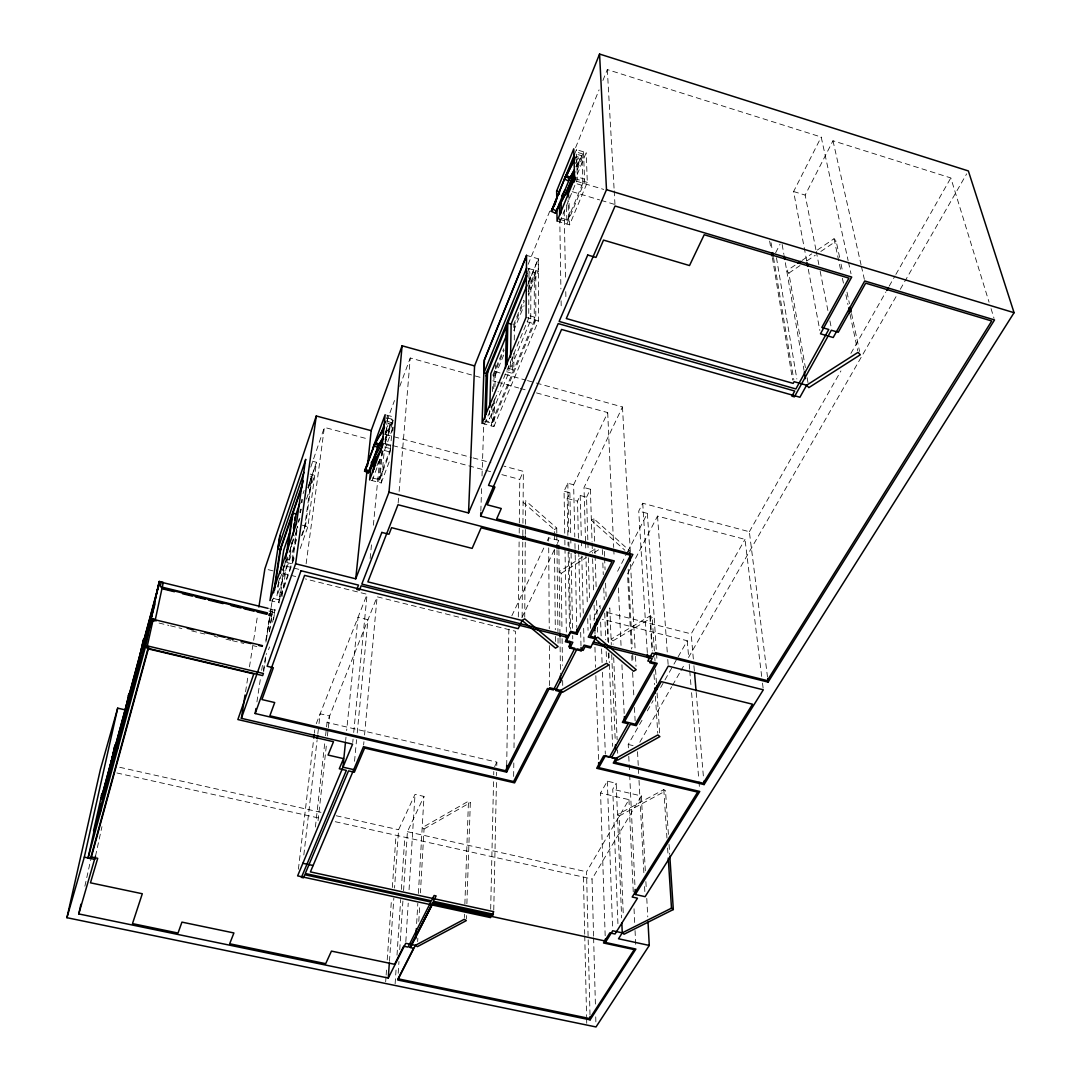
<?xml version="1.0" encoding="UTF-8"?>
<svg xmlns="http://www.w3.org/2000/svg" width="1081" height="1081" viewBox="0 0 1081 1081"><rect width="100%" height="100%" fill="white"/><g stroke="black" fill="none" stroke-linecap="round" stroke-linejoin="round"><path stroke-width="0.75" stroke-dasharray="5 3.75" d="M524.731 617.17L525.258 541.203M525.312 534.446L525.366 526.001M525.38 524.312L525.555 500.679L523.109 502.3L554.31 529.636L554.35 532.974M522.123 617.143L522.812 536.703M522.826 535.027L522.88 529.312M522.934 523.299L523.366 471.343L503.908 466.141M518.312 616.927L519.137 539.784M519.218 533.082L519.299 524.69M519.312 523.015L519.785 479.41L523.366 471.343M513.651 776.455L513.813 762.943M514.002 747.755L515.421 631.25L377.107 596.793L327.057 722.432L326.503 727.418M512.61 356.703L512.34 373.337L505.449 371.418M506.705 765.362L508.867 628.615M514.043 353.23L513.799 369.851L508.286 368.324M514.259 339.934L514.488 324.976M510.462 362.257L510.354 368.891L530.73 320.111L530.92 275.736L528.379 281.965M509.016 365.729L508.894 372.377L489.45 418.928L489.707 410.537M493.76 909.999L496.544 777.28M496.571 775.59L496.652 772.239M496.787 765.51L496.855 762.159L327.057 722.432M490.679 909.202L493.544 781.577M493.706 774.861L493.774 771.51M482.072 423.401L493.868 426.603L494.652 398.2M494.963 386.498L495.557 364.783M491.963 404.659L491.355 425.914L535.771 320.165L535.825 270.588L528.123 289.33M492.341 391.592L492.531 385.052M493.355 400.646L492.747 422.59L485.977 420.752M493.693 388.836L494.166 371.945M466.37 918.931L466.479 915.553M466.884 903.757L470.33 802.575L468.465 801.197L422.198 827.668L424.049 829.005L420.428 892.865M480.829 511.11L481.613 487.707M482.018 475.991L483.815 422.482M464.398 917.566L464.506 914.202M464.871 904.081L468.465 801.197M416.644 923.579L417.82 903.311M418.388 893.46L423.995 796.427L415.023 794.373L398.592 829.722L394.538 888.055M417.658 941.605L417.847 938.24M418.806 921.444L419.752 904.635M405.834 941.619L408.226 903.135M409.064 889.744L415.023 794.373M395.119 983.764L396.227 966.914M397.011 955.131L400.686 899.541M401.362 889.447L404.807 837.221M398.2 973.278L398.97 961.482M399.74 949.672L402.916 900.797M403.578 890.69L407.415 831.694L423.995 796.427M389.444 961.387L393.849 898.054M385.674 981.805L386.025 976.751M386.147 975.076L386.498 970.022M387.214 959.914L391.498 899.27M392.335 887.487L396.024 835.262M398.146 503.07L398.565 498.071M399.119 491.396L410.253 358L481.45 377.688M363.621 744.998L363.932 741.674M364.54 735.012L377.107 596.793M392.944 430.468L393.241 427.13M354.527 761.308L356.581 739.661M357.216 732.999L367.959 619.737L358.041 617.292L346.65 730.54M371.053 480.315L381.215 482.977L384.228 451.101L393.295 426.887M385.174 442.075L387.701 415.374L386.539 418.523L392.984 420.252L390.092 451.993L383.512 450.236M381.728 450.439L378.661 482.302L390.714 450.358M382.539 450.736L379.809 479.234L373.31 477.532M370.134 558.539L371.756 541.892M373.364 525.231L379.823 458.614M352.744 742.471L353.068 739.147M353.703 732.486L367.081 594.293L305.423 578.943M345.65 740.526L345.988 737.201M315.395 827.06L324.827 742.363M325.57 735.729L326.313 729.08M318.057 820.668L326.678 742.593M327.408 735.945L328.151 729.297M328.327 727.635L329.61 716.014L320.152 713.784L318.8 725.419M303.829 854.976L317.071 740.363M317.841 733.715L318.611 727.081M298.397 869.232L313.598 739.769M314.382 733.121L314.774 729.81M306.126 563.741L324.368 427.387L368.337 439.089M300.221 548.513L307.896 526.623L316.463 462.276L308.274 486.085M304.396 529.001L311.45 477.68M296.599 529.163L291.694 563.728L285.262 562.12M298.559 522.366L299.018 519.056M299.964 512.435L300.423 509.124M301.369 502.503L301.829 499.192M300.518 512.745L300.991 509.435M301.923 502.814L302.396 499.503M290.857 546.459L288.478 562.917L276.885 596.307L279.087 581.456M292.086 541.932L289.492 560.026L297.14 537.987M281.992 596.617L288.019 555.094M284.033 566.012L278.668 602.671L294.518 557.296M285.235 561.566L279.641 599.887L273.304 598.334M269.331 631.845L271.777 615.494L268.52 614.697M263.656 671.814L266.385 653.478M269.561 631.182L272.007 614.832L268.75 614.035M268.264 615.481L271.507 616.265L272.277 614.062L272.939 609.562L269.696 608.765M272.615 622.237L275.006 609.765L271.061 608.806L265.494 642.29M273.574 619.467L275.006 609.765M256.927 701.907L260.67 676.99M261.67 670.342L262.669 663.707M265.912 642.114L272.155 600.59M266.453 639.52L271.061 608.806M263.413 670.585L265.642 655.586M271.507 616.265L272.939 609.562M245.563 691.745L248.171 675.139M249.468 666.842L253.386 641.925M253.643 640.263L257.562 615.346M95.506 856.138L101.952 826.654M84.886 886.204L90.655 860.098M310.774 467.114L324.368 427.387M303.085 493.585L304.153 490.45M307.882 487.707L316.611 462.317L311.869 461.074M308.112 487.409L312.477 474.694L305.45 526.001L301.072 538.514M300.072 512.299L301.167 509.124M308.288 488.45L312.125 477.316L308.936 476.491M298.802 521.353L299.896 518.177M306.477 499.111L314.706 475.275L310.071 474.059M278.182 582.659L280.344 576.389M282.506 570.119L286.262 559.228L292.708 560.836L297.599 526.271L296.032 530.947M291.708 543.486L293.87 537.216M273.425 597.982L272.344 601.117L272.763 598.32L279.087 599.874L294.37 556.066M277.222 587.01L286.965 558.809M289.14 552.54L297.802 527.46M301.464 535.73L305.828 523.218M268.534 649.722L269.507 646.965M386.917 421.022L394.497 400.538M399.754 386.363L410.253 358M385.147 433.022L388.052 425.211L386.417 428.062M384.971 439.237L390.592 424.157L388.133 423.049M385.174 439.399L391.363 422.806L387.674 421.158M385.12 441.345L393.025 420.144M384.863 443.953L393.349 421.225M376.985 465.722L378.688 461.141M372.161 480.613L384.12 448.601M381.215 482.977L390.417 458.641M316.274 723.662L367.081 594.293M528.163 264.318L549.743 211.214M575.592 147.638L599.077 89.872M602.887 80.494L607.319 69.576L821.195 137.044L848.126 260.589M574.808 153.624L576.43 149.651L576.673 157.921M527.528 272.223L529.001 268.615L528.717 318.152L498.868 389.809M575.389 158.596L576.362 156.218L580.511 158.083L576.673 167.433M528.623 282.127L538.203 258.778L538.203 271.277L528.555 294.694M528.15 283.735L538.352 258.832L528.028 255.805M576.673 167.082L579.862 159.285L575.714 157.421L576.362 156.218M577.146 167.393L583.551 151.826L584.591 181.594L566.917 224.064L566.498 203.944M492.814 375.242L503.732 348.69M513.353 325.259L523.623 300.261M577.227 169.839L583.632 154.245L576.497 152.083M493.368 376.283L504.138 350.109M513.543 327.273L524.42 300.829M528.217 291.6L535.811 273.115L528.987 271.142M577.227 174.433L586.199 152.637L575.322 149.313M495.098 375.877L504.111 354.014M513.759 330.597L524.055 305.626M484.599 424.076L498.219 391.376M557.08 221.146L569.592 224.862L587.307 182.419L586.199 152.637M493.868 426.603L538.406 320.922L538.352 258.832M564.741 533.203L564.066 491.206L567.809 483.221L573.646 484.774L574.795 536.838M511.813 615.859L544.392 546.783M547.229 540.784L548.648 537.77L558.782 540.419L558.823 543.784M567.863 535.419L567.201 498.436L569.876 492.76L564.066 491.206M573.646 484.774L607.698 412.591L536.487 392.903M521.92 617.629L554.445 549.499M557.337 543.446L558.782 540.419M578.403 538.176L577.511 501.179L580.213 495.503L586.551 497.192L587.848 540.905M585.537 541.311L584.01 487.558L622.48 406.969L535.541 382.823M586.551 497.192L590.375 489.247L584.01 487.558M494.598 766.645L496.855 762.159M806.737 261.007L793.603 191.54L821.195 137.044M647.303 652.573L638.749 511.097L642.736 503.246L749.349 531.744L767.51 677.098M775.631 252.792L780.09 244.076M815.925 249.752L805.156 195.093L832.978 140.76L950.821 177.933L989.074 302.194M617.602 571.254L626.764 553.445M627.534 551.972L647.37 513.394L638.749 511.097M608.522 642.682L607.346 612.589L609.806 607.86L611.306 644.641M761.686 676.436L744.998 539.378L657.532 516.096L627.507 573.822L631.399 649.005M576.403 166.312L579.538 160.461L576.768 159.218M575.822 166.839L580.511 158.083M575.322 163.501L576.822 160.731M605.171 935.727L600.563 793.022L607.319 781.171L616.197 783.252L621.643 917.864M628.385 747.836L628.223 744.458L642.357 719.635M647.343 710.866L653.167 700.65M660.653 687.502L673.125 665.585M673.963 664.126L677.287 658.288M678.125 656.829L687.273 640.763L602.171 619.237M693.34 658.991L691.191 633.871L744.998 539.378M749.349 531.744L840.923 370.918M850.909 353.379L885.88 291.965M889.204 286.114L895.041 275.885M895.865 274.425L950.821 177.933M384.863 434.17L391.363 422.806M384.985 434.63L390.66 424.698L388.201 423.59M617.927 923.647L612.751 789.252L616.197 783.252M639.79 742.242L671.72 686.719M672.558 685.259L680.125 672.098M680.962 670.639L685.165 663.342M688.516 657.491L896.919 295.127M900.284 289.276L966.657 173.852M589.996 1014.816L586.537 871.786L628.953 799.643L600.563 793.022M593.577 936.173L592.05 879.015L641.344 795.94L612.751 789.252M795.076 265.156L786.725 270.818L788.846 273.115L805.386 367.689M802.034 260.44L811.777 253.832M817.344 250.049L834.046 238.725L836.154 241.09L839.653 257.562M788.846 273.115L799.981 265.575M806.926 260.872L815.277 255.224M820.844 251.454L836.154 241.09M554.31 529.636L556.742 528.069L525.555 500.679M627.331 552.445L629.804 550.918L593.847 518.718L591.361 520.299L624.859 550.229M582.727 556.769L559.174 571.619L561.201 573.362L561.971 630.25M589.658 552.405L595.199 548.905M561.201 573.362L586.132 557.661M594.442 552.432L598.604 549.824M654.37 651.019L652.208 617.454L650.303 615.792L611.089 639.222L612.995 640.857L613.143 644.208M612.995 640.857L652.208 617.454M424.049 829.005L470.33 802.575M668.396 834.397L665.545 790.981L663.815 789.589L617.467 814.628L619.21 815.979L623.332 915.877M619.21 815.979L665.545 790.981M119.721 767.294L321.503 812.466M336.259 815.763L398.592 829.722M407.415 831.694L586.537 871.786M116.87 772.969L318.841 818.047M335.259 821.709L592.05 879.015M628.223 744.458L634.25 745.904M159.083 623.061L168.866 625.413M170.487 625.804L181.892 628.547M191.675 630.885L204.714 634.02M214.497 636.371L217.754 637.155M225.902 639.114L230.794 640.29M232.415 640.682L243.833 643.425M253.603 645.776L256.859 646.56M268.939 610.981L272.169 611.778M270.115 611.562L274.047 612.535M269.02 613.265L272.277 614.062M269.98 600.536L279.452 602.86M285.789 566.079L298.815 569.336M268.115 569.646L272.98 570.863M282.709 573.281L295.694 576.511M607.346 612.589L691.191 633.871M302.167 525.163L307.896 526.623M372.432 477.91L378.918 479.599L391.525 446.142L384.944 444.386M384.62 443.426L391.133 445.156M392.754 445.588L492.098 472.046M501.868 474.64L519.785 479.41M384.687 447.075L391.281 448.831M567.201 498.436L577.511 501.179M385.498 434.494L471.465 457.466M473.086 457.898L490.936 462.668M386.593 415.077L394.146 417.117M387.444 417.969L393.916 419.712M484.693 421.333L491.423 423.171L535.771 317.476L528.731 315.463M492.787 380.823L496.017 381.715M497.638 382.161L518.677 387.984M520.299 388.43L526.771 390.214M495.287 371.648L503.327 373.891M504.949 374.337L525.879 380.147M527.487 380.593L533.919 382.377M527.19 321.814L534.23 323.814L534.338 274.196L528.893 272.615M526.069 317.409L538.406 320.922M528.069 268.345L538.203 271.277M561.363 218.051L568.538 220.186L568.079 200.08M559.715 219.375L566.863 221.497L584.497 179.068L577.24 176.879M572.187 191.675L599.631 199.917M601.252 200.404L614.17 204.282M574.592 178.581L587.307 182.419M576.403 181.176L603.739 189.432M577.105 183.865L582.916 185.621L581.916 155.799L576.227 154.07M793.603 191.54L805.156 195.093M991.061 308.639L994.034 318.327M832.978 140.76L861.03 264.669M861.395 266.291L864.354 279.344M848.49 262.237L851.004 273.777M841.045 264.156L842.802 272.398M847.004 292.167L849.45 303.693M851.544 313.585L859.598 351.474M834.046 238.725L841.004 271.655M842.396 278.249L843.45 283.181M845.883 294.708L847.963 304.585M850.058 314.463L857.719 350.69M816.25 251.4L818.858 264.656M820.168 271.277L828.316 312.679M829.938 320.949L831.248 327.584M808.291 269.277L819.857 330.489M807.129 377.647L807.993 382.62M782.158 244.482L783.887 254.413M785.319 262.697L804.021 370.337M776.469 257.764L796.846 378.985M771.05 242.698L772.145 249.319M773.523 257.589L793.846 380.012M769.645 241.063L771.023 249.333M772.388 257.616L792.616 380.08M762.51 683.124L763.118 688.138M693.907 665.693L694.34 670.706M696.205 692.475L703.65 779.55M687.273 640.763L688.665 657.505M689.219 664.207L689.637 669.234M689.773 670.896L691.016 685.976M691.583 692.664L698.812 779.739M698.948 781.414L699.637 789.792M657.532 516.096L667.301 652.762M667.774 659.424L668.126 664.437M647.37 513.394L656.424 651.546M656.545 653.235L656.978 659.978M669.058 844.423L669.707 854.436M663.815 789.589L666.95 838.018M667.599 848.045L668.031 854.72M654.802 657.734L655.018 661.086M655.559 669.477L656.424 682.908M657.072 692.975L659.667 733.256M650.303 615.792L652.532 651.019M654.019 674.517L654.667 684.584M655.41 696.326L657.748 733.256M642.736 503.246L652.1 651.397M607.319 69.576L614.103 189.161M614.197 190.851L614.967 204.323M622.48 406.969L630.331 551.878M630.52 564.296L635.128 649.64M635.479 656.329L636.02 666.369M641.344 795.94L645.357 871.529M645.884 881.61L646.249 888.325M646.776 898.406L647.762 916.891M628.21 569.187L632.331 647.83M632.682 654.518L633.115 662.896M637.533 751.687L638.317 766.848M638.412 768.537L638.668 773.604M639.02 780.347L643.965 874.759M644.573 886.555L644.925 893.298M631.75 655.694L632.182 664.045M632.615 672.409L633.831 695.799M634.439 707.487L635.128 720.865M628.777 756.254L629.101 763.01M629.183 764.686L629.588 773.118M629.669 774.807L635.047 887.758M628.953 799.643L633.25 891.974M634.034 908.756L634.736 923.863M635.047 930.579L635.831 947.375M618.373 587.956L621.089 646.424M621.926 664.801L624.25 714.919M607.698 412.591L613.711 547.459M613.778 549.148L614.157 557.58M613.697 657.64L617.143 739.836M617.575 749.903L617.71 753.254M611.711 654.681L615.265 741.62M608.927 652.721L609.319 662.748M609.387 664.423L612.603 746.349M604.347 551.351L604.536 556.364M604.603 558.039L605.063 569.741M605.576 583.118L606.103 596.496M606.698 611.549L607.873 641.641M608.319 653.356L608.657 661.707M602.32 549.553L602.509 554.58M602.833 562.931L603.266 574.633M603.779 588.01L604.225 599.712M604.725 613.089L605.738 639.844M606.184 651.546L606.563 661.586M607.319 781.171L612.63 929.092M600.171 608.725L600.05 605.387L593.982 617.17L594.091 620.521M600.644 622.102L601.185 637.141M601.59 648.843L602.131 663.883M602.428 672.247L605.319 754.146M593.847 518.718L594.631 542.081M594.847 548.756L595.023 553.756M595.077 555.431L596.144 587.132M596.59 600.482L597.09 615.508M597.482 627.183L597.766 635.52M590.375 489.247L592.064 542M592.118 543.662L592.415 553.094M592.604 558.688L593.672 592.064M594.091 605.184L594.577 620.305M594.901 630.385L595.009 633.79M594.942 647.262L595.577 667.328M595.847 675.679L598.563 760.943M576.727 159.569L577.322 179.405L559.769 221.943L559.715 218.592M587.902 542.594L588.145 550.999M588.348 557.715L589.591 599.752M590.037 614.886L590.429 628.331M585.578 542.986L585.821 551.391M585.861 553.067L587.334 605.144M587.713 618.575L588.05 630.331M593.618 937.849L595.415 1005.1M595.739 1016.87L595.915 1023.585M580.213 495.503L581.348 539.203M581.389 540.892L581.605 549.297M581.781 556.012L583.254 613.17M583.645 628.291L584.037 643.425M578.565 544.892L578.686 549.945M578.727 551.621L580.308 617.197M580.673 632.331L580.997 645.789M568.89 194.661L569.592 224.862M583.429 877.083L584.726 934.254M584.753 935.93L586.578 1016.64M586.618 1018.316L586.726 1023.356M574.943 543.554L575.051 548.594M575.2 555.31L576.781 627.507M564.187 210.93L565.539 279.871M565.768 291.64L565.931 300.045M569.876 492.76L570.741 536.446M570.768 538.122L570.944 546.527M571.065 553.242L572.552 628.845M572.687 635.574L572.754 638.925M567.809 483.221L568.768 535.257M568.89 541.973L568.984 547.013M569.011 548.689L570.511 629.277M567.984 542.149L568.052 545.5M568.16 552.229L569.552 629.547M559.755 218.146L560.904 288.978M561.093 300.775L561.242 309.207M564.85 539.919L564.958 546.635M564.985 548.324L566.349 632.317M562.093 638.614L562.458 665.396M562.66 680.449L562.755 687.151M558.904 550.526L559.931 631.845M560.012 638.168L560.458 673.679M556.742 528.069L556.81 533.068M556.823 534.744L556.918 543.094M556.999 549.77L557.931 631.547M558.012 638.222L558.08 644.898M554.364 534.649L554.445 542.986M554.512 549.661L555.31 629.777M555.377 636.452L555.431 641.465M548.648 537.77L548.662 541.149M548.716 547.891L549.256 628.764M549.364 645.6L549.634 686.043"/><path stroke-width="1.5" d="M525.271 539.514L525.298 536.135M522.785 539.446L522.826 536.068M255.94 708.555L255.184 713.528L506.597 772.118L506.705 765.362M510.556 357.27L511.137 324.03L527.096 285.087M505.516 368.094L506.381 326.53M506.962 364.621L507.786 323.084L511.799 324.219M489.801 407.186L490.815 373.621L506.57 335.164M486.193 414.009L487.626 370.134M487.166 373.675L483.991 372.796L484.437 360L526.704 255.427M595.063 635.425L595.172 638.79L597.82 637.195L636.209 669.72L633.561 671.26L595.172 638.79L588.24 637.06L630.507 555.242L480.667 516.137L480.775 512.786M484.761 419.185L486.274 373.431L527.123 273.236M474.559 365.905L402.091 345.785L388.984 492.206L468.532 512.962L474.559 365.905L599.563 54.05L968.346 170.933L1014.073 312.693L645.114 896.676L635.358 894.5L635.128 889.447M415.78 938.605L416.361 928.525M80.94 904.148L78.778 913.931L388.282 978.048L389.322 963.049M374.148 469.154L375.485 455.75M345.488 742.188L342.974 767.172L353.744 769.645M373.013 472.221L374.188 460.479M370.972 466.519L369.607 479.937L382.093 446.385L385.147 414.685L372.85 448.075M367.526 465.614L371.161 430.657L316.274 415.982L295.613 563.755L355.73 578.821L367 470.613M317.274 738.701L317.652 735.377M313.801 738.107L314.179 734.783M293.464 528.352L294.167 523.42M294.64 520.123L295.113 516.84M293.032 535.352L296.099 513.961L299.869 502.989M305.599 459.439L296.437 523.704L269.98 600.536L279.776 535.798L305.747 459.479M287.222 552.648L292.978 513.151L296.099 513.961M285.749 558.823L291.992 516.042M280.303 573.214L283.722 550.107L290.235 531.095M273.601 592.793L280.101 549.459L303.41 481.004M274.56 589.996L281.046 546.689M280.925 549.675L277.939 548.918L279.925 535.825M506.597 772.118L549.648 687.732L560.661 690.408L562.823 692.164L608.779 665.058L606.63 663.248L560.661 690.408L513.597 781.522L363.473 746.674L310.409 871.894L493.72 911.675L490.49 917.593L297.613 875.88L352.582 744.147L241.374 718.325L245.036 695.069M258.872 607.036L264.872 568.836L316.274 415.982M158.596 585.943L159.245 582.956L101.087 799.062L158.272 587.429M145.543 646.641L148.746 647.384L90.912 858.665L88.047 858.071L145.543 646.641L151.299 620.048L154.448 620.778M147.462 645.925L263.413 673.477L262.656 675.584L146.84 648.087L153.191 619.332L262.494 645.627M151.218 618.494L159.245 581.429L163.285 582.416L155.34 619.481L151.218 618.494L150.408 621.332L159.245 581.429M78.778 913.931L95.506 856.138M99.574 810.669L101.019 804.156M93.52 831.032L102.046 793.359L101.398 795.616M88.047 858.071L93.925 831.613L151.299 620.048M648.019 921.917L649.276 945.443L596.009 1026.95L66.927 917.701L84.304 857.165L117.694 708.15L125.747 710.014M66.927 917.701L100.438 769.307L117.694 708.15M102.1 799.278L109.6 771.604M110.478 768.361L111.802 763.47M114.451 753.714L125.018 714.649M128.544 701.623L138.692 664.193M142.651 649.546L155.002 603.968M102.979 799.467L104.303 794.589M132.125 692.07L133.449 687.192M146.246 640.006L147.57 635.115M99.763 813.925L101.087 809.034M117.005 750.457L118.329 745.579M150.61 626.804L151.489 623.548M128.301 695.921L129.017 693.394L120.14 733.08L120.856 730.567M152.57 621.494L153.191 619.332M277.939 548.918L303.896 472.451M279.695 552.107L301.964 486.801M241.374 718.325L295.613 563.755M255.184 713.528L304.572 575.376L518.191 628.669L522.096 620.494L524.717 618.859L558.107 646.56L555.499 648.141L522.096 620.494L367.878 581.862L397.997 504.732L614.305 560.944L576.93 634.223L570.565 632.628L566.485 640.709L572.822 642.29L569.89 648.032L581.119 650.83L584.078 645.1L590.983 646.816M371.161 430.657L402.091 345.785M379.62 452.817L368.27 472.829L364.567 471.181L374.634 443.845L384.417 426.833M365.364 469.789L375.431 442.453L379.174 444.142L369.053 471.438M380.404 435.089L385.458 421.441M381.836 433.143L384.079 427.076M368.27 472.829L378.377 445.521L383.242 437.008M382.823 439.278L379.336 448.656L371.161 463.019M381.039 449.804L383.282 443.764M355.73 578.821L388.984 492.206M556.769 199.377L556.647 190.999L573.768 148.84L574.592 178.581L557.08 221.146L556.918 209.417M483.991 372.796L526.609 267.912M573.471 175.217L566.444 192.364L555.391 213.173L551.229 211.308L574.524 154.326M551.905 210.038L566.012 175.379L570.228 177.284L555.391 213.173M567.593 173.946L574.592 156.759M486.193 376.012L527.096 275.763M565.795 193.58L574.754 171.757M567.552 190.769L570.754 182.973M566.971 194.783L574.66 176.081M574.025 182.216L575.943 177.541M468.532 512.962L606.495 189.688L599.563 54.05M480.667 516.137L561.566 329.448L799.913 397.254L806.602 385.241L858.057 352.338L860.3 354.771L808.858 387.606L806.602 385.241L794.116 381.674L793.17 383.39L566.295 318.544L615.062 206.012L851.72 277.06L820.479 333.799L833.208 337.515L864.719 280.965L994.534 319.935L768.132 682.111L652.208 653.073L647.816 661.004L657.207 663.342L624.561 721.608L635.304 724.202L668.247 666.099L763.321 689.813L704.082 784.576L613.265 763.064L615.954 758.335L657.856 734.931L659.883 736.607L617.994 759.97L615.954 758.335L605.387 755.822L598.766 767.632L699.785 791.454L635.358 894.5M388.282 978.048L405.726 943.281L415.388 945.335L417.374 946.645L466.303 920.62L464.33 919.255L415.388 945.335L397.767 980.021L590.118 1019.856L635.912 949.05L605.387 942.443L605.279 939.092M604.779 940.929L432.67 903.675L410.442 947.605L413.55 948.267L398.024 978.805L589.726 1018.532L634.223 949.618L603.509 942.983L609.819 932.862L615.021 933.998L637.479 898.203L632.182 897.027L697.677 792.103L596.685 768.28L603.63 755.862L609.387 757.24L628.237 723.757L622.372 722.351L654.964 664.085L649.803 662.788L652.194 658.491L592.618 643.614M432.67 903.675L410.01 947.51L432.792 902.459L492.76 915.445L493.409 914.256L433.4 901.257L436.102 895.919L434.116 895.487L431.414 900.824L305.274 873.489L348.501 770.875L354.352 772.226L364.608 748.066L514.597 782.874L561.661 691.962L555.661 690.502L577.065 648.87L583.172 650.384L585.105 646.668L590.348 647.965L595.739 637.614L590.469 636.29L632.858 554.418L496.692 518.853L501.273 508.502L487.22 504.813L494.936 487.058L488.517 485.369L558.188 323.597L794.738 391.025L791.887 396.159L794.373 396.862L831.33 330.232L838.261 332.272L865.678 283.168L991.723 320.989L767.267 680.611L655.478 652.586L653.073 656.91L593.455 642.006M567.39 190.04L556.35 210.836L552.175 208.957L556.147 201.552M574.052 170.703L568.579 180.932L564.363 179.041L574.606 160.056M561.701 195.972L564.701 190.351M551.229 211.308L555.202 203.877M574.254 169.771L569.565 178.527L565.336 176.635L574.795 159.137M381.12 449.547L368.945 470.992L365.243 469.33L366.878 466.465M886.717 290.505L888.379 287.587M382.539 438.9L377.674 447.412L373.931 445.737L384.525 427.306M364.567 471.181L366.189 468.316M605.387 942.443L612.697 930.768L622.251 932.849L624.088 934.2L673.314 909.54L669.815 856.111M673.314 909.54L671.49 908.162L622.251 932.849L618.508 938.767L649.276 945.443M797.859 263.264L800.643 261.386M84.304 857.165L94.79 859.409M302.869 863.287L313.112 865.516M152.975 620.075L156.232 620.859M187.216 628.304L193.742 629.872M205.16 632.615L214.943 634.979M218.2 635.763L224.726 637.331M227.983 638.114L232.888 639.29M241.036 641.249L250.819 643.6M258.981 645.56L262.237 646.357M268.088 608.373L161.177 582.2L160.218 586.686L267.399 612.873M161.609 587.875L267.129 613.643M163.042 588.942L174.406 591.726M182.513 593.699L192.256 596.077M195.499 596.874L205.241 599.252M208.484 600.036L223.091 603.603M231.199 605.59L240.941 607.968M244.184 608.765L253.927 611.13M257.17 611.927L266.899 614.305M556.647 190.999L559.715 191.918M606.495 189.688L1014.073 312.693M374.634 443.845L378.377 445.521M850.152 306.99L851.206 311.936M848.666 307.882L849.707 312.828M807.048 262.669L807.669 265.967M784.171 256.075L784.738 259.386M804.305 371.972L805.453 378.62M772.699 252.63L773.239 255.927M771.564 252.643L772.104 255.954M767.713 678.773L768.132 682.111M694.488 672.382L696.056 690.813M703.799 781.225L704.082 784.576M668.247 858.057L671.49 908.162M656.64 686.259L656.856 689.61M654.87 687.948L655.194 692.975M647.411 654.262L647.614 657.626M629.899 552.58L630.345 560.958M624.332 716.595L624.561 721.608M615.4 744.917L615.616 749.971M621.845 922.769L622.251 932.849M597.198 618.845L597.374 623.845M594.685 623.669L594.901 630.453M598.617 762.605L598.766 767.632M590.037 1016.491L590.118 1019.856M581.038 647.465L581.119 650.83M567.863 190.04L568.011 196.728M575.078 550.27L575.16 553.621M576.822 629.183L576.93 634.223M569.768 641.317L569.89 648.032M561.08 201.309L561.282 213.025M559.269 191.783L559.309 194.242M559.472 203.512L559.661 215.241M566.403 635.669L566.485 640.709M558.85 545.473L558.891 548.837M559.944 633.115L559.999 636.871M560.471 675.355L560.566 682.043M556.931 544.756L556.972 548.094M526.542 255.386L526.069 317.409L482.072 423.401L484.274 359.959L526.542 255.386M142.935 641.709L134.814 678.868L143.692 639.047L142.935 641.709M114.478 747.133L106.276 784.252L115.167 744.755L114.478 747.133M147.908 648.803L90.993 856.895L97.709 858.328L90.466 882.826L142.3 893.744L132.49 923.62L178.027 933.052L181.946 922.12L233.915 932.957L229.672 943.767L325.692 963.671L331.448 951.104L394.592 964.293L403.672 946.186L408.078 947.105L430.819 902.027L304.761 874.732L303.464 877.813L301.423 877.38L346.352 770.388L339.285 768.767L343.501 758.619L328.07 755.065L333.489 741.728L237.861 719.541L253.792 673.922L147.908 648.803M301.004 570.741L267.115 666.247L273.358 667.734L261.953 699.556L274.709 702.542L269.858 715.798L505.584 770.753L547.459 688.502L553.458 689.962L574.822 648.303L568.701 646.789L570.606 643.046L565.336 641.736L567.552 637.344L361.149 585.78L359.473 590.104L356.838 589.442L358.514 585.118L301.004 570.741M381.85 532.42L361.811 584.078L568.376 635.736L570.606 631.318L575.903 632.642L611.981 561.769L481.126 527.785L472.14 548.391L391.565 527.677L388.998 534.244L381.85 532.42M587.726 255.021L559.134 321.422L795.873 388.957L828.776 329.489L821.83 327.448L848.936 278.141L704.217 234.726L689.516 265.548L603.522 240.09L595.982 257.44L587.726 255.021M630.372 724.284L611.495 757.74L617.251 759.105L615.373 762.402L703.218 783.225L752.525 704.217L661.248 681.625L636.223 725.689L630.372 724.284"/></g></svg>
